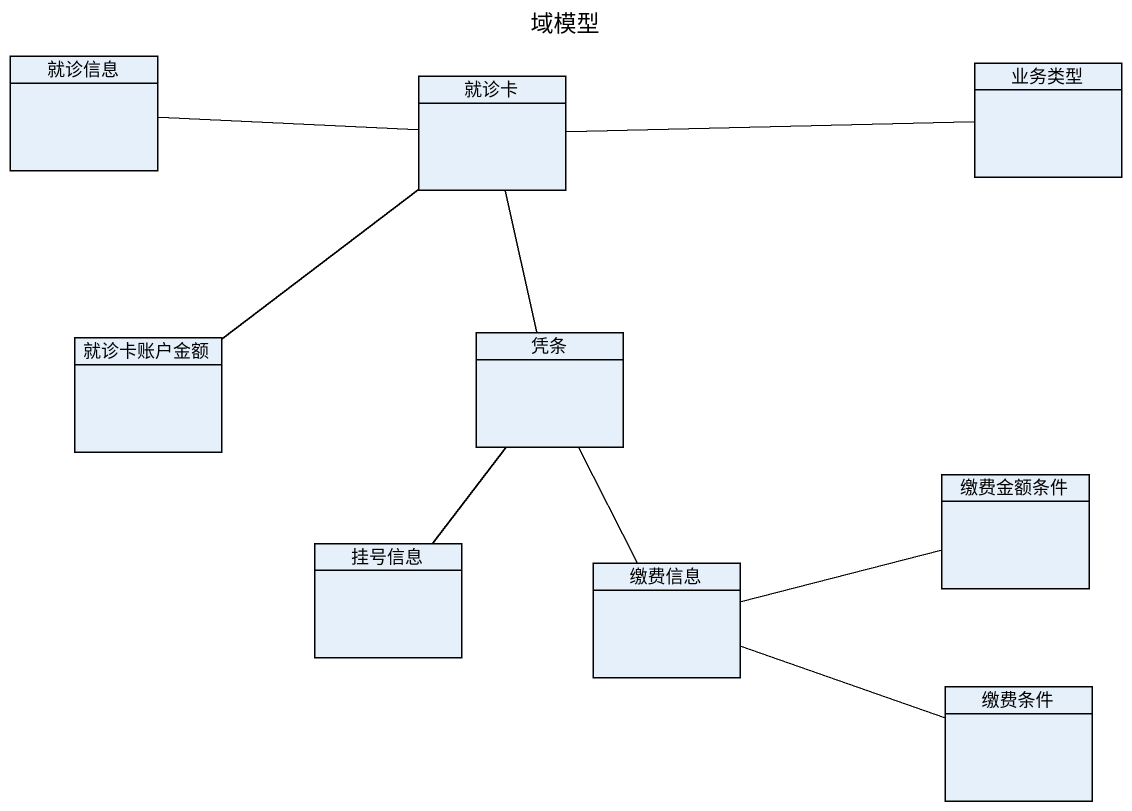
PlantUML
@startuml
title 域模型
hide circle
hide empty members
class 就诊信息
class 就诊卡
class 业务类型
class 就诊卡账户金额
class 凭条
class 缴费金额条件
class 挂号信息
class 缴费信息
class 缴费条件
就诊信息 -right- 就诊卡
就诊卡 -right- 业务类型
就诊卡 -- 就诊卡账户金额
就诊卡 -- 凭条
凭条 -- 挂号信息
凭条 -- 缴费信息
缴费信息 -right- 缴费金额条件
缴费信息 -right- 缴费条件
@enduml
